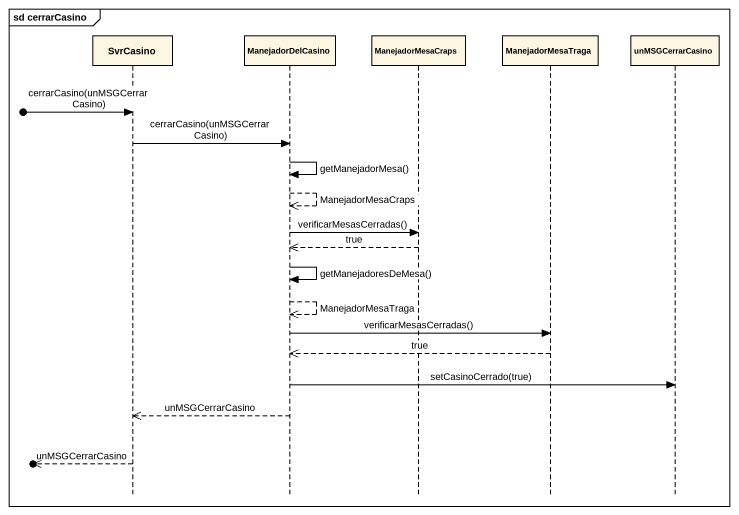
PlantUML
@startuml
mainframe sd cerrarCasino
hide footbox
participant SvrCasino
participant ManejadorDelCasino
participant ManejadorMesaCraps
participant ManejadorMesaTraga
participant unMSGCerrarCasino

[o-> SvrCasino : cerrarCasino(unMSGCerrarCasino)
SvrCasino -> ManejadorDelCasino : cerrarCasino(unMSGCerrarCasino)
ManejadorDelCasino -> ManejadorDelCasino : getManejadorMesa()
ManejadorDelCasino -->> ManejadorDelCasino : ManejadorMesaCraps
ManejadorDelCasino -> ManejadorMesaCraps : verificarMesasCerradas()
ManejadorMesaCraps -->> ManejadorDelCasino : true
ManejadorDelCasino -> ManejadorDelCasino : getManejadoresDeMesa()
ManejadorDelCasino -->> ManejadorDelCasino : ManejadorMesaTraga
ManejadorDelCasino -> ManejadorMesaTraga : verificarMesasCerradas()
ManejadorMesaTraga -->> ManejadorDelCasino : true
ManejadorDelCasino -> unMSGCerrarCasino : setCasinoCerrado(true)
ManejadorDelCasino -->> SvrCasino : unMSGCerrarCasino
[o<<-- SvrCasino : unMSGCerrarCasino
@enduml
